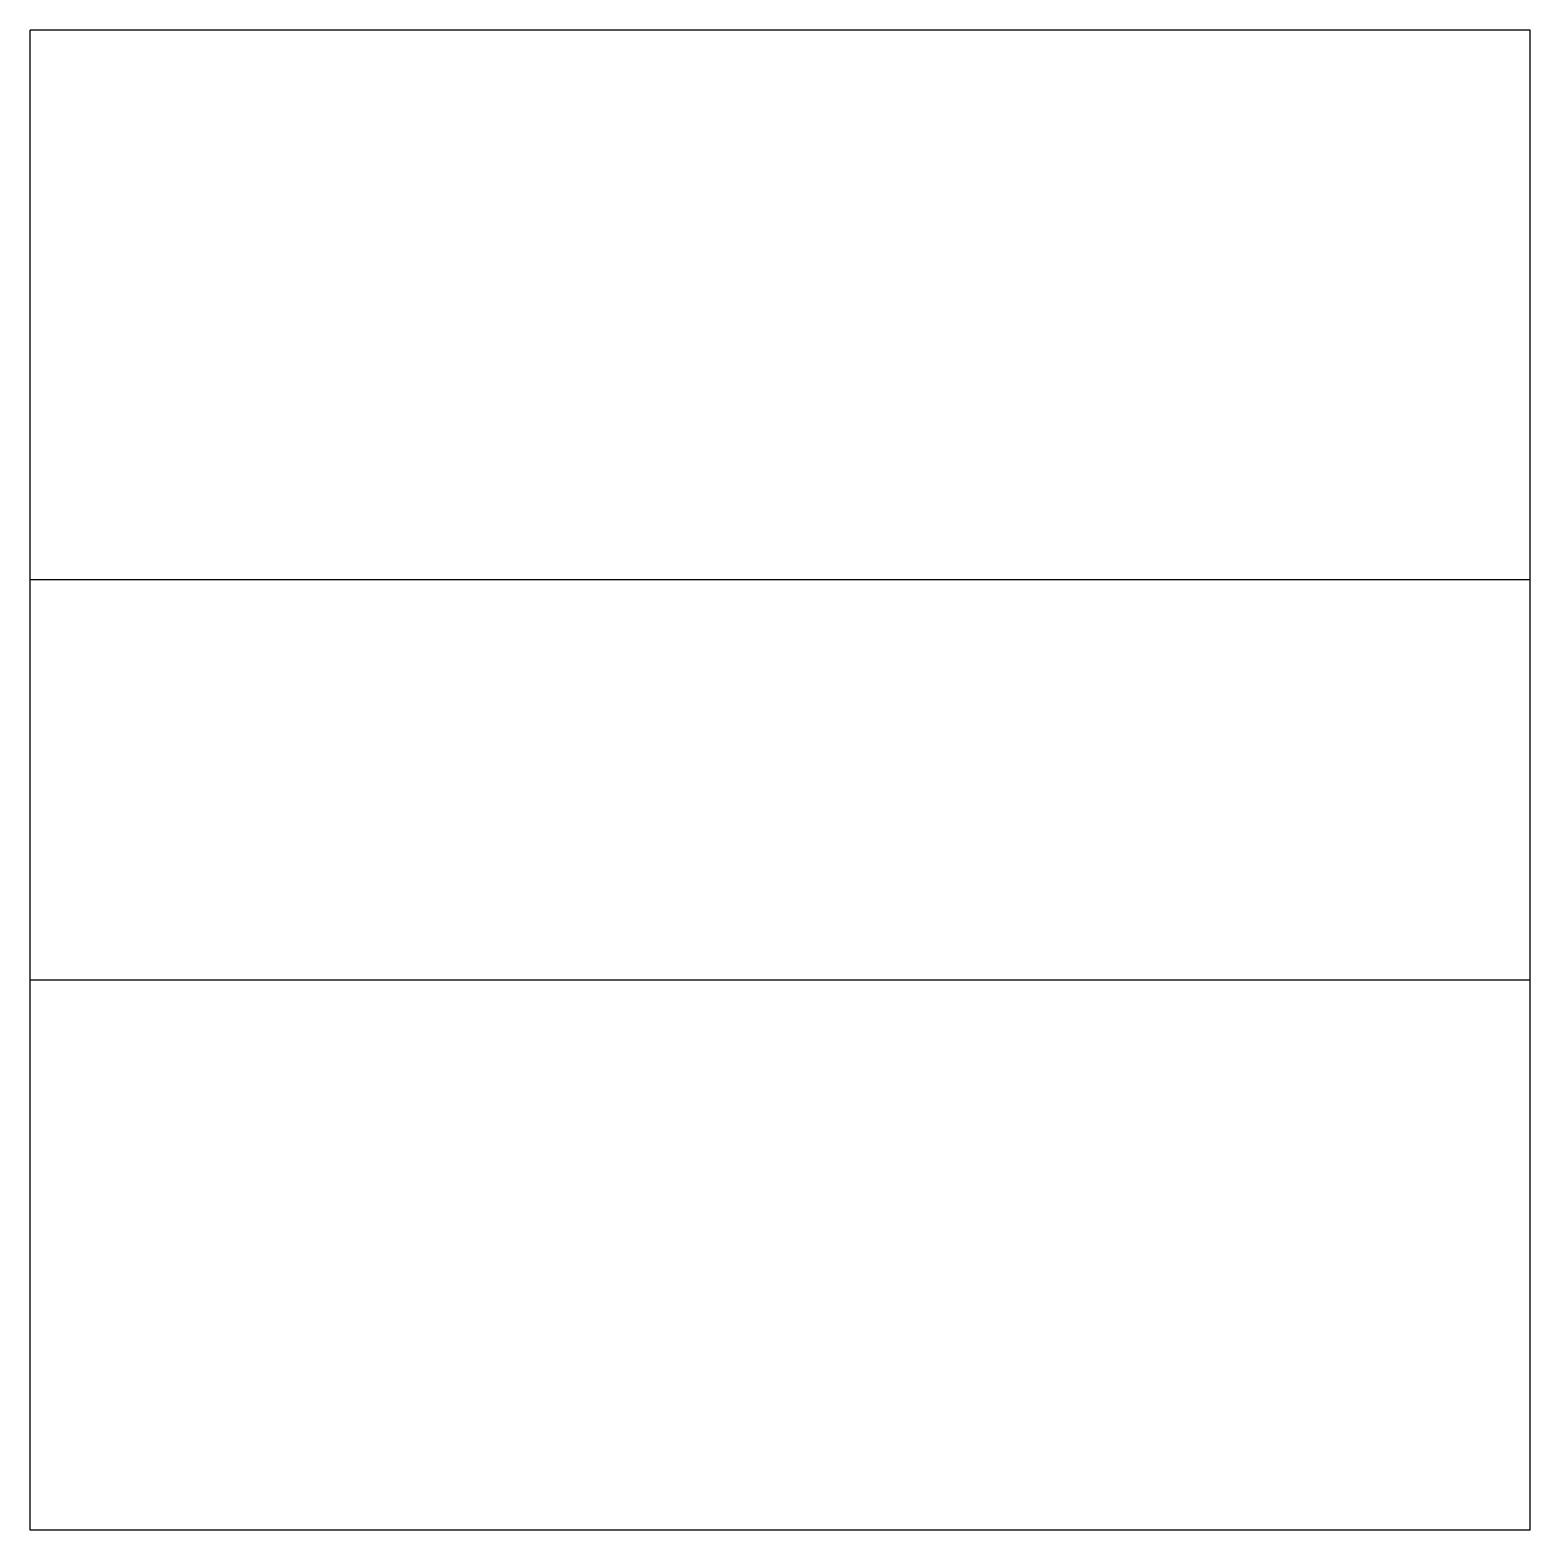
# Model space of a CAD drawing. Header units: millimetres. Extents: x 101.2 to 102.2, y 203.73 to 204.73.
import ezdxf

# ---------------------------------------------------------------- set-up
doc = ezdxf.new("R2010")
doc.units = ezdxf.units.MM
doc.layers.add('021', color=1, linetype='Continuous')
doc.layers.add('130', color=130, linetype='Continuous')

msp = doc.modelspace()

# ---------------------------------------------------------------- linework, layer by layer
for p, q in [((101.1958, 203.731), (101.1958, 204.731)), ((102.1958, 203.731), (102.1958, 204.731))]:
    msp.add_line(p, q)
at = {"layer": '021'}
for p, q in [((102.1958, 204.731), (101.1958, 204.731)), ((102.1958, 203.731), (101.1958, 203.731))]:
    msp.add_line(p, q, dxfattribs=at)
at = {"layer": '130'}
for p, q in [((102.1958, 204.3644), (101.1958, 204.3644)), ((102.1958, 204.0977), (101.1958, 204.0977))]:
    msp.add_line(p, q, dxfattribs=at)

doc.saveas('drawing.dxf')
